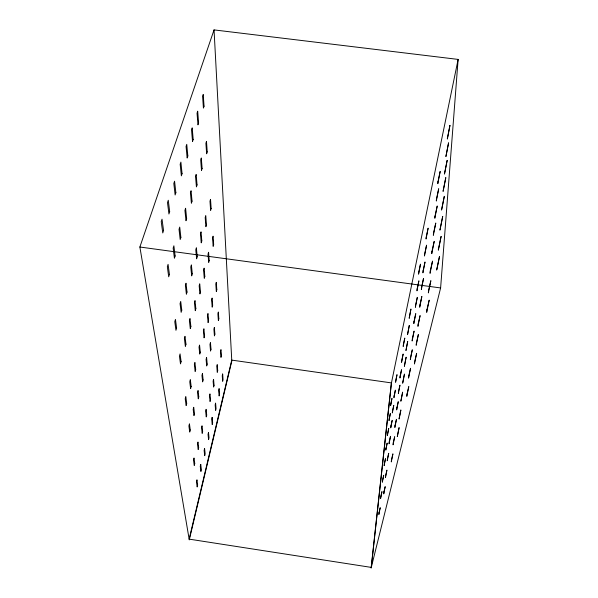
<?xml version="1.0" encoding="UTF-8"?>
<svg xmlns="http://www.w3.org/2000/svg" width="598" height="598" viewBox="0 0 598 598"><rect width="100%" height="100%" fill="white"/><g stroke="black" fill="none" stroke-linecap="round" stroke-linejoin="round"><path stroke-width="0.9" d="M458.128 59.411L391.271 383.789L371.111 568.1L440.614 287.944L458.128 59.411L214.047 29.9L139.872 247.019L189.26 539.874L231.8 361.013L214.047 29.9M139.872 247.019L440.614 287.944M439.515 256.378L436.712 269.9L439.515 256.378M441.1 236.464L438.327 250.009L441.1 236.464M442.699 216.439L439.956 229.991L442.699 216.439M444.299 196.346L441.586 209.905L444.299 196.346M445.787 177.696L443.096 191.248L445.787 177.696M447.162 160.384L444.501 173.921L447.162 160.384M448.552 142.929L445.921 156.452L448.552 142.929M449.95 125.378L447.349 138.871L449.95 125.378M426.89 309.869L426.68 312.335L429.192 300.129L426.89 309.869M428.564 290.523L428.362 292.908L430.852 280.671L428.564 290.523M430.254 271.021L430.059 273.323L432.526 261.064L430.254 271.021M431.958 251.399L431.763 253.634L434.208 241.345L431.958 251.399M433.535 233.145L433.348 235.306L435.778 223.009L433.535 233.145M435.008 216.162L434.828 218.255L437.228 205.959L435.008 216.162M436.495 198.999L436.316 201.033L438.7 188.729L436.495 198.999M437.99 181.702L437.818 183.668L440.18 171.379L437.99 181.702M414.676 361.633L414.459 364.01L416.642 353.321L414.676 361.633M416.41 342.968L416.193 345.27L418.361 334.536L416.41 342.968M418.159 324.101L417.95 326.336L420.102 315.565L418.159 324.101M419.923 305.077L419.721 307.237L421.859 296.436L419.923 305.077M421.568 287.332L421.373 289.432L423.496 278.601L421.568 287.332M423.1 270.789L422.913 272.83L425.021 261.976L423.1 270.789M424.655 254.03L424.468 256.019L426.568 245.15L424.655 254.03M426.225 237.107L426.045 239.036L428.123 228.152L426.225 237.107M407.029 394.052L406.804 396.362L408.793 386.577L407.029 394.052M408.778 375.873L408.561 378.115L410.542 368.286L408.778 375.873M410.549 357.477L410.34 359.652L412.306 349.77L410.549 357.477M412.343 338.894L412.134 341.01L414.093 331.083L412.343 338.894M414.01 321.537L413.816 323.593L415.76 313.636L414.01 321.537M415.573 305.324L415.378 307.327L417.314 297.341L415.573 305.324M417.157 288.894L416.97 290.837L418.892 280.828L417.157 288.894M418.757 272.269L418.578 274.161L420.484 264.129L418.757 272.269M399.083 427.72L397.326 436.443L399.083 427.72M400.847 410.101L399.09 418.877L400.847 410.101M402.626 392.243L400.884 401.071L402.626 392.243M404.427 374.176L402.693 383.056L404.427 374.176M406.117 357.275L404.39 366.193L406.117 357.275M407.694 341.473L405.975 350.421L407.694 341.473M409.301 325.424L407.582 334.402L409.301 325.424M410.923 309.166L409.211 318.173L410.923 309.166M391.526 459.765L391.301 461.925L392.916 453.852L391.526 459.765M393.282 442.729L393.065 444.837L394.68 436.704L393.282 442.729M395.061 425.44L394.852 427.488L396.459 419.303L395.061 425.44M396.87 407.918L396.661 409.914L398.268 401.677L396.87 407.918M398.56 391.503L398.358 393.454L399.957 385.172L398.56 391.503M400.144 376.127L399.95 378.033L401.542 369.714L400.144 376.127M401.751 360.497L401.564 362.358L403.149 354.001L401.751 360.497M403.388 344.642L403.202 346.451L404.786 338.064L403.388 344.642M383.953 491.84L383.737 493.918L385.187 486.615L383.953 491.84M385.695 475.44L385.478 477.466L386.928 470.11L385.695 475.44M387.467 458.763L387.257 460.744L388.7 453.329L387.467 458.763M389.261 441.847L389.059 443.776L390.501 436.316L389.261 441.847M390.943 425.97L390.748 427.854L392.191 420.349L390.943 425.97M392.527 411.08L392.333 412.926L393.768 405.377L392.527 411.08M394.134 395.921L393.94 397.722L395.383 390.135L394.134 395.921M395.771 380.522L395.584 382.279L397.012 374.654L395.771 380.522M379.087 512.486L378.863 514.504L380.216 507.687L379.087 512.486M380.806 496.519L380.597 498.493L381.943 491.616L380.806 496.519M382.563 480.269L382.354 482.197L383.707 475.268L382.563 480.269M384.35 463.764L384.14 465.655L385.493 458.666L384.35 463.764M386.024 448.268L385.822 450.107L387.168 443.081L386.024 448.268M387.594 433.714L387.399 435.516L388.745 428.445L387.594 433.714M389.193 418.884L389.006 420.648L390.345 413.539L389.193 418.884M390.823 403.814L390.636 405.534L391.974 398.388L390.823 403.814M391.451 382.907L371.291 567.397L189.14 539.134L231.755 360.108L391.451 382.907M196.966 479.992L196.488 481.958L197.161 486.959L197.639 485L196.966 479.992M200.741 464.429L200.27 466.358L200.906 471.448L201.369 469.535L200.741 464.429M204.583 448.59L204.127 450.473L204.71 455.654L205.166 453.785L204.583 448.59M208.485 432.496L208.037 434.335L208.582 439.612L209.023 437.788L208.485 432.496M212.148 417.389L211.714 419.183L212.215 424.543L212.649 422.756L212.148 417.389M215.594 403.202L215.168 404.958L215.631 410.392L216.057 408.643L215.594 403.202M219.1 388.737L218.681 390.457L219.115 395.966L219.526 394.254L219.1 388.737M222.665 374.042L222.254 375.716L222.65 381.3L223.054 379.625L222.665 374.042M194.746 463.45L194.253 465.461L193.513 460.026L194.021 458.001L194.746 463.45M198.671 447.581L198.185 449.547L197.497 444.015L197.99 442.042L198.671 447.581M202.655 431.442L202.184 433.363L201.548 427.734L202.027 425.806L202.655 431.442M206.706 415.064L206.243 416.933L205.652 411.215L206.123 409.338L206.706 415.064M210.503 399.696L210.055 401.52L209.509 395.712L209.965 393.88L210.503 399.696M214.069 385.269L213.628 387.055L213.12 381.173L213.568 379.379L214.069 385.269M217.702 370.581L217.268 372.33L216.805 366.372L217.238 364.623L217.702 370.581M221.387 355.661L220.968 357.365L220.542 351.34L220.968 349.628L221.387 355.661M190.269 430.007L189.73 432.092L188.901 425.94L189.446 423.847L190.269 430.007M194.492 413.569L193.969 415.603L193.191 409.353L193.722 407.305L194.492 413.569M198.775 396.87L198.267 398.851L197.549 392.497L198.065 390.509L198.775 396.87M203.118 379.947L202.625 381.875L201.96 375.432L202.46 373.488L203.118 379.947M207.192 364.085L206.706 365.969L206.093 359.435L206.587 357.544L207.192 364.085M211.004 349.225L210.533 351.063L209.965 344.455L210.444 342.609L211.004 349.225M214.884 334.11L214.428 335.904L213.905 329.229L214.368 327.427L214.884 334.11M218.823 318.779L218.375 320.528L217.896 313.778L218.352 312.021L218.823 318.779M186.703 403.411L186.142 405.556L185.223 398.806L185.799 396.653L186.703 403.411M191.166 386.547L190.62 388.633L189.768 381.786L190.328 379.685L191.166 386.547M195.696 369.444L195.157 371.47L194.372 364.518L194.918 362.478L195.696 369.444M200.278 352.125L199.762 354.098L199.029 347.057L199.56 345.068L200.278 352.125M204.568 335.919L204.06 337.84L203.395 330.709L203.911 328.773L204.568 335.919M208.59 320.745L208.089 322.621L207.469 315.415L207.977 313.531L208.59 320.745M212.664 305.331L212.185 307.163L211.617 299.882L212.103 298.043L212.664 305.331M216.805 289.709L216.334 291.488L215.811 284.147L216.289 282.353L216.805 289.709M181.112 361.663L180.499 363.883L179.445 356.131L180.073 353.904L181.112 361.663M185.963 344.201L185.365 346.354L184.393 338.505L184.999 336.338L185.963 344.201M190.882 326.515L190.299 328.608L189.394 320.663L189.985 318.555L190.882 326.515M195.845 308.65L195.277 310.683L194.447 302.64L195.023 300.6L195.845 308.65M200.48 291.959L199.934 293.932L199.171 285.814L199.725 283.826L200.48 291.959M204.815 276.358L204.284 278.287L203.574 270.087L204.12 268.151L204.815 276.358M209.21 260.541L208.695 262.417L208.044 254.15L208.575 252.266L209.21 260.541M213.665 244.53L213.157 246.354L212.567 238.026L213.082 236.195L213.665 244.53M176.604 328.025L175.947 330.298L174.788 321.702L175.453 319.414L176.604 328.025M181.777 310.138L181.142 312.343L180.058 303.642L180.708 301.422L181.777 310.138M187.01 292.048L186.389 294.194L185.395 285.396L186.023 283.235L187.01 292.048M192.287 273.802L191.689 275.88L190.769 266.992L191.382 264.899L192.287 273.802M197.213 256.774L196.63 258.792L195.785 249.822L196.376 247.796L197.213 256.774M201.803 240.889L201.234 242.848L200.465 233.818L201.04 231.845L201.803 240.889M206.46 224.796L205.906 226.702L205.196 217.605L205.757 215.691L206.46 224.796M211.161 208.538L210.623 210.391L209.98 201.234L210.526 199.373L211.161 208.538M169.428 274.43L168.703 276.784L167.343 266.723L168.075 264.361L169.428 274.43M175.124 255.966L174.422 258.239L173.158 248.088L173.876 245.8L175.124 255.966M180.873 237.339L180.192 239.544L179.026 229.303L179.721 227.091L180.873 237.339M186.651 218.591L185.993 220.722L184.932 210.406L185.597 208.261L186.651 218.591M192.033 201.137L191.397 203.208L190.426 192.818L191.068 190.747L192.033 201.137M197.048 184.894L196.428 186.897L195.531 176.455L196.159 174.444L197.048 184.894M202.117 168.472L201.511 170.415L200.696 159.92L201.302 157.969L202.117 168.472M207.222 151.907L206.639 153.791L205.899 143.258L206.489 141.367L207.222 151.907M163.546 230.536L162.768 232.936L161.228 221.604L162.028 219.189L163.546 230.536M169.683 211.692L168.928 214.017L167.507 202.595L168.277 200.263L169.683 211.692M175.864 192.72L175.132 194.963L173.824 183.466L174.571 181.216L175.864 192.72M182.069 173.667L181.366 175.834L180.17 164.271L180.888 162.095L182.069 173.667M187.832 155.958L187.152 158.051L186.06 146.435L186.755 144.342L187.832 155.958M193.191 139.506L192.534 141.532L191.532 129.878L192.205 127.845L193.191 139.506M198.603 122.896L197.96 124.862L197.048 113.172L197.699 111.198L198.603 122.896M204.045 106.182L203.425 108.081L202.602 96.36L203.23 94.462L204.045 106.182"/></g></svg>
